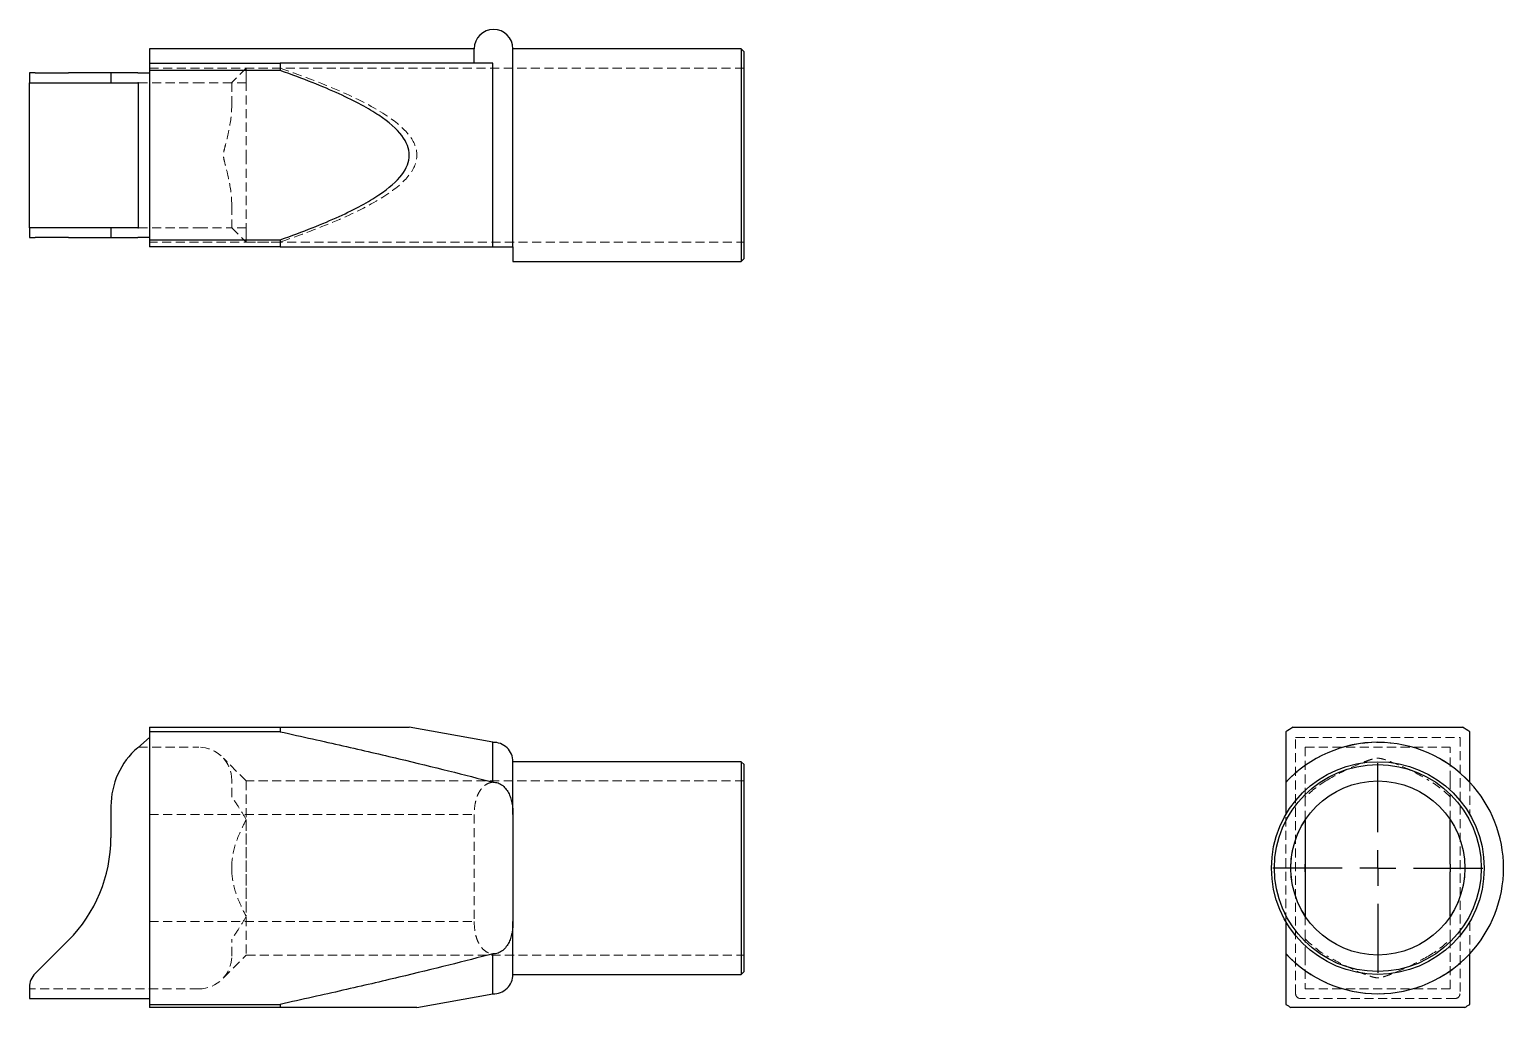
# Model space of a CAD drawing. Header units: millimetres. Extents: x 33 to 239, y 37 to 174.
import ezdxf

# ---------------------------------------------------------------- set-up
doc = ezdxf.new("R2010")
doc.units = ezdxf.units.MM
doc.linetypes.add('HIDDEN', pattern=[1.905, 1.27, -0.635])
doc.layers.add('10', color=7, linetype='Continuous')

# ---------------------------------------------------------------- blocks, each defined once
blk = doc.blocks.new('SW_CENTERMARKSYMBOL_0')
at = {"layer": '10', "color": 0}
for p, q in [((0, 5), (0, 14.68)), ((0, 0), (0, 2.5)), ((-5, 0), (-14.68, 0)), ((0, 0), (-2.5, 0)), ((0, 0), (0, -2.5)), ((0, 0), (2.5, 0)), ((5, 0), (14.68, 0)), ((0, -5), (0, -14.68))]:
    blk.add_line(p, q, dxfattribs=at)

msp = doc.modelspace()

# ---------------------------------------------------------------- linework, layer by layer
at = {"color": 7, "linetype": 'Continuous', "lineweight": 25}
for p, q in [((95.23, 171.53), (49.8, 171.53)), ((49.8, 171.53), (49.8, 169.5)), ((95.23, 169.5), (95.23, 171.53)), ((132.59, 171.53), (100.64, 171.53)), ((100.64, 143.8), (100.64, 171.53)), ((133, 171.12), (132.59, 171.53)), ((132.59, 171.53), (132.59, 141.77)), ((49.8, 169.5), (68.07, 169.5)), ((49.8, 169.5), (49.8, 168.49)), ((68.07, 169.5), (68.07, 168.49)), ((97.84, 143.8), (97.84, 169.5)), ((133, 142.17), (133, 171.12)), ((33, 168.15), (33, 166.79)), ((33.79, 168.15), (33, 168.15)), ((33.79, 168.15), (38.45, 168.15)), ((44.39, 168.15), (38.45, 168.15)), ((44.39, 168.15), (44.39, 166.79)), ((48.14, 168.15), (44.39, 168.15)), ((48.14, 168.15), (49.8, 168.15)), ((68.07, 168.49), (49.8, 168.49)), ((49.8, 168.49), (49.8, 144.8)), ((33, 166.79), (33.79, 166.79)), ((33, 146.5), (33, 166.79)), ((33.79, 166.79), (38.45, 166.79)), ((38.45, 166.79), (44.39, 166.79)), ((44.39, 166.79), (48.14, 166.79)), ((48.24, 166.79), (48.14, 166.79)), ((48.24, 146.5), (48.24, 166.79)), ((33, 146.5), (33, 145.15)), ((33.79, 146.5), (33, 146.5)), ((38.45, 146.5), (33.79, 146.5)), ((44.39, 146.5), (38.45, 146.5)), ((44.39, 146.5), (44.39, 145.15)), ((48.14, 146.5), (44.39, 146.5)), ((48.14, 146.5), (48.24, 146.5)), ((33, 145.15), (33.79, 145.15)), ((38.45, 145.15), (33.79, 145.15)), ((38.45, 145.15), (44.39, 145.15)), ((44.39, 145.15), (48.14, 145.15)), ((49.8, 145.15), (48.14, 145.15)), ((49.8, 144.8), (68.07, 144.8)), ((49.8, 144.8), (49.8, 143.8)), ((68.07, 144.8), (68.07, 143.8)), ((68.07, 143.8), (49.8, 143.8)), ((100.64, 143.8), (100.64, 141.77)), ((100.64, 141.77), (132.59, 141.77)), ((132.59, 141.77), (133, 142.17)), ((49.8, 76.62), (68.07, 76.62)), ((49.8, 76.62), (49.8, 75.97)), ((68.07, 76.62), (68.07, 75.97)), ((97.84, 74.49), (86.13, 76.62)), ((49.8, 75.17), (48.14, 73.73)), ((68.07, 75.97), (49.8, 75.97)), ((49.8, 75.97), (49.8, 37.83)), ((97.84, 68.91), (97.84, 74.49)), ((132.59, 71.78), (100.64, 71.78)), ((100.64, 64.4), (100.64, 71.78)), ((133, 71.38), (132.59, 71.78)), ((132.59, 71.78), (132.59, 42.02)), ((133, 42.43), (133, 71.38)), ((44.39, 65.54), (44.39, 61.14)), ((100.64, 64.4), (100.64, 49.4)), ((211.5, 56.38), (211.5, 57.43)), ((231.79, 57.43), (231.79, 56.38)), ((100.64, 42.02), (100.64, 49.4)), ((38.45, 46.79), (33.79, 42.14)), ((97.84, 39.32), (97.84, 44.9)), ((100.64, 42.02), (132.59, 42.02)), ((132.59, 42.02), (133, 42.43)), ((33, 40.23), (33, 39.32)), ((33, 39.32), (33, 38.64)), ((87.2, 37.38), (97.84, 39.32)), ((33, 38.64), (49.8, 38.64)), ((49.8, 37.83), (68.07, 37.83)), ((49.8, 37.83), (49.8, 37.38)), ((68.07, 37.38), (49.8, 37.38)), ((68.07, 37.83), (68.07, 37.38))]:
    msp.add_line(p, q, dxfattribs=at)
at = {"color": 7, "linetype": 'HIDDEN', "lineweight": 18}
for p, q in [((49.8, 168.81), (68.07, 168.81)), ((63.32, 168.83), (61.3, 166.81)), ((63.32, 166.79), (63.32, 168.83)), ((63.33, 168.82), (63.32, 168.83)), ((63.33, 168.82), (63.33, 156.65)), ((133, 168.82), (63.33, 168.82)), ((48.24, 166.79), (56.7, 166.79)), ((61.3, 166.79), (56.7, 166.79)), ((61.3, 166.79), (61.3, 166.81)), ((61.3, 166.79), (61.3, 163.73)), ((63.33, 156.65), (63.33, 144.47)), ((61.3, 149.56), (61.3, 146.5)), ((48.24, 146.5), (56.7, 146.5)), ((56.7, 146.5), (61.3, 146.5)), ((61.3, 146.49), (61.3, 146.5)), ((61.3, 146.49), (63.32, 144.47)), ((63.32, 146.5), (63.32, 144.47)), ((68.07, 144.49), (49.8, 144.49)), ((63.32, 144.47), (63.33, 144.47)), ((63.33, 144.47), (133, 144.47)), ((210.15, 75.17), (233.15, 75.17)), ((210.15, 39.32), (210.15, 75.17)), ((233.15, 75.17), (233.15, 39.32)), ((48.24, 73.81), (56.7, 73.81)), ((63.33, 69.08), (60.14, 72.27)), ((211.5, 73.81), (231.79, 73.81)), ((211.5, 73.81), (211.5, 69.21)), ((231.79, 69.21), (231.79, 73.81)), ((61.3, 66.84), (61.3, 69.21)), ((63.33, 69.08), (63.33, 44.73)), ((133, 69.08), (63.33, 69.08)), ((211.5, 66.84), (211.5, 69.21)), ((231.79, 69.21), (231.79, 66.84)), ((49.8, 64.4), (95.23, 64.4)), ((95.23, 64.4), (95.23, 49.4)), ((100.64, 64.4), (100.64, 49.39)), ((208.8, 49.4), (208.8, 64.4)), ((63.32, 63.65), (63.32, 50.16)), ((61.3, 56.38), (61.3, 57.43)), ((49.8, 49.4), (95.23, 49.4)), ((61.3, 44.59), (61.3, 46.96)), ((211.5, 44.59), (211.5, 46.96)), ((231.79, 46.96), (231.79, 44.59)), ((60.14, 41.54), (63.33, 44.73)), ((63.33, 44.73), (133, 44.73)), ((211.5, 44.59), (211.5, 39.99)), ((231.79, 39.99), (231.79, 44.59)), ((56.7, 39.99), (33, 39.99)), ((231.79, 39.99), (211.5, 39.99)), ((232.47, 38.64), (210.82, 38.64))]:
    msp.add_line(p, q, dxfattribs=at)
at = {"color": 7, "linetype": 'Continuous', "lineweight": 25}
for radius in [14.88, 14.47, 12.18]:
    msp.add_circle((221.65, 56.9), radius, dxfattribs=at)
for centre, radius, start, end in [((97.93, 171.53), 2.71, 0, 180), ((221.65, 56.9), 23, 121.0003, 123.9745), ((221.65, 56.9), 23, 56.0255, 58.9997), ((97.93, 71.78), 2.71, 0, 92.0576), ((221.65, 56.9), 17.59, 42.9532, 136.9888), ((55.21, 65.54), 10.82, 130.7913, 180), ((221.65, 56.9), 17.59, 0, 42.9532), ((24.1, 61.14), 20.29, 314.9947, 0), ((221.65, 56.9), 10.16, 177.0429, 182.9571), ((221.65, 56.9), 10.16, 357.0429, 2.9571), ((221.65, 56.9), 17.59, 317.0344, 0), ((221.65, 56.9), 17.59, 223.0096, 317.0344), ((35.71, 40.23), 2.71, 134.9947, 180), ((97.93, 42.02), 2.71, 267.9424, 0), ((221.65, 56.9), 23, 236.0255, 238.0725), ((221.65, 56.9), 23, 301.9275, 303.9745)]:
    msp.add_arc(centre, radius, start, end, dxfattribs=at)
at = {"color": 7, "linetype": 'HIDDEN', "lineweight": 18}
for centre, radius, start, end in [((221.65, 56.9), 17.58, 43.043, 136.957), ((56.7, 69.21), 4.6, 0, 90), ((221.65, 56.9), 14.2, 119.9264, 135.5847), ((221.65, 56.9), 14.2, 44.4153, 60.0736), ((221.65, 56.9), 12.18, 146.3948, 213.6052), ((221.65, 56.9), 12.18, 326.3948, 33.6052), ((221.65, 56.9), 14.2, 224.4153, 240.0736), ((221.65, 56.9), 14.2, 299.9264, 315.5847), ((56.7, 44.59), 4.6, 270, 0), ((221.65, 56.9), 17.58, 223.043, 316.957), ((210.82, 39.32), 0.676, 180, 270), ((232.47, 39.32), 0.676, 270, 0)]:
    msp.add_arc(centre, radius, start, end, dxfattribs=at)
at = {"color": 7, "linetype": 'Continuous', "lineweight": 25}
for points, knots in [([(97.84, 169.5), (93.99, 169.5), (89.66, 169.5), (82.29, 169.5), (79.68, 169.5), (74.14, 169.5), (71.2, 169.5), (68.07, 169.5)], [0, 0, 0, 0, 0.5, 0.5, 0.75, 0.75, 1, 1, 1, 1]), ([(68.07, 144.8), (71.33, 145.95), (74.05, 147.04), (78.6, 149.11), (80.44, 150.11), (83.33, 152.04), (84.38, 152.98), (85.79, 154.82), (86.13, 155.74), (86.13, 157.56), (85.79, 158.47), (84.38, 160.32), (83.33, 161.26), (80.44, 163.19), (78.6, 164.18), (74.05, 166.26), (71.33, 167.34), (68.07, 168.49)], [0, 0, 0, 0, 0.125, 0.125, 0.25, 0.25, 0.375, 0.375, 0.5, 0.5, 0.625, 0.625, 0.75, 0.75, 0.875, 0.875, 1, 1, 1, 1]), ([(68.07, 143.8), (71.17, 143.8), (74.09, 143.8), (79.61, 143.8), (82.22, 143.8), (89.6, 143.8), (93.95, 143.8), (97.84, 143.8)], [0, 0, 0, 0, 0.25, 0.25, 0.5, 0.5, 1, 1, 1, 1]), ([(97.84, 143.8), (98.09, 143.8), (98.33, 143.8), (98.68, 143.8), (98.79, 143.8), (99.01, 143.8), (99.11, 143.8), (99.4, 143.8), (99.57, 143.8), (99.86, 143.8), (99.99, 143.8), (100.2, 143.8), (100.28, 143.8), (100.43, 143.8), (100.48, 143.8), (100.61, 143.8), (100.64, 143.8), (100.64, 143.8)], [0, 0, 0, 0, 0.125, 0.125, 0.1875, 0.1875, 0.25, 0.25, 0.375, 0.375, 0.5, 0.5, 0.625, 0.625, 0.75, 0.75, 1, 1, 1, 1]), ([(68.07, 76.62), (71.33, 76.62), (74.05, 76.62), (78.6, 76.62), (80.44, 76.62), (83.33, 76.62), (84.38, 76.62), (85.79, 76.62), (86.13, 76.62), (86.13, 76.62)], [0, 0, 0, 0, 0.25, 0.25, 0.5, 0.5, 0.75, 0.75, 1, 1, 1, 1]), ([(209.8, 76.62), (210.95, 76.62), (212.04, 76.62), (214.11, 76.62), (215.11, 76.62), (217.04, 76.62), (217.98, 76.62), (219.82, 76.62), (220.74, 76.62), (222.56, 76.62), (223.47, 76.62), (225.32, 76.62), (226.26, 76.62), (228.19, 76.62), (229.18, 76.62), (231.26, 76.62), (232.34, 76.62), (233.49, 76.62)], [0, 0, 0, 0, 0.125, 0.125, 0.25, 0.25, 0.375, 0.375, 0.5, 0.5, 0.625, 0.625, 0.75, 0.75, 0.875, 0.875, 1, 1, 1, 1]), ([(68.07, 75.97), (71.17, 75.29), (74.09, 74.64), (79.61, 73.39), (82.22, 72.78), (89.6, 71.03), (93.95, 69.94), (97.84, 68.91)], [0, 0, 0, 0, 0.25, 0.25, 0.5, 0.5, 1, 1, 1, 1]), ([(208.8, 75.97), (208.8, 75.29), (208.8, 74.64), (208.8, 73.39), (208.8, 72.78), (208.8, 71.03), (208.8, 69.94), (208.8, 68.91)], [0, 0, 0, 0, 0.25, 0.25, 0.5, 0.5, 1, 1, 1, 1]), ([(234.5, 68.91), (234.5, 69.93), (234.5, 71.01), (234.5, 72.76), (234.5, 73.37), (234.5, 74.63), (234.5, 75.29), (234.5, 75.97)], [0, 0, 0, 0, 0.5, 0.5, 0.75, 0.75, 1, 1, 1, 1]), ([(97.84, 68.91), (98.09, 68.92), (98.33, 68.88), (98.68, 68.76), (98.79, 68.7), (99.01, 68.58), (99.11, 68.51), (99.4, 68.28), (99.57, 68.1), (99.86, 67.7), (99.99, 67.49), (100.2, 67.05), (100.28, 66.82), (100.43, 66.34), (100.48, 66.11), (100.61, 65.38), (100.64, 64.9), (100.64, 64.4)], [0, 0, 0, 0, 0.125, 0.125, 0.1875, 0.1875, 0.25, 0.25, 0.375, 0.375, 0.5, 0.5, 0.625, 0.625, 0.75, 0.75, 1, 1, 1, 1]), ([(208.8, 68.89), (208.8, 68.88), (208.8, 68.85), (208.8, 68.49), (208.8, 67.93), (208.8, 67.27), (208.8, 66.5), (208.8, 65.54), (208.8, 64.79), (208.8, 64.4)], [0, 0, 0, 0, 0.100483, 0.217985, 0.37696, 0.491872, 0.609917, 0.802503, 1, 1, 1, 1]), ([(211.5, 63.65), (211.5, 63.03), (211.5, 62.45), (211.5, 61.35), (211.5, 60.83), (211.5, 59.31), (211.5, 58.36), (211.5, 57.43)], [0, 0, 0, 0, 0.25, 0.25, 0.5, 0.5, 1, 1, 1, 1]), ([(231.79, 57.43), (231.79, 58.36), (231.79, 59.31), (231.79, 60.83), (231.79, 61.35), (231.79, 62.45), (231.79, 63.03), (231.79, 63.65)], [0, 0, 0, 0, 0.5, 0.5, 0.75, 0.75, 1, 1, 1, 1]), ([(211.5, 56.38), (211.5, 55.44), (211.5, 54.5), (211.5, 52.98), (211.5, 52.46), (211.5, 51.35), (211.5, 50.78), (211.5, 50.16)], [0, 0, 0, 0, 0.5, 0.5, 0.75, 0.75, 1, 1, 1, 1]), ([(231.79, 50.16), (231.79, 50.78), (231.79, 51.35), (231.79, 52.46), (231.79, 52.98), (231.79, 54.5), (231.79, 55.44), (231.79, 56.38)], [0, 0, 0, 0, 0.25, 0.25, 0.5, 0.5, 1, 1, 1, 1]), ([(100.64, 49.4), (100.64, 48.91), (100.61, 48.42), (100.48, 47.7), (100.43, 47.46), (100.28, 46.99), (100.2, 46.76), (99.99, 46.31), (99.86, 46.1), (99.57, 45.7), (99.4, 45.52), (99.01, 45.21), (98.8, 45.09), (98.33, 44.92), (98.09, 44.89), (97.84, 44.9)], [0, 0, 0, 0, 0.25, 0.25, 0.375, 0.375, 0.5, 0.5, 0.625, 0.625, 0.75, 0.75, 0.875, 0.875, 1, 1, 1, 1]), ([(208.8, 49.4), (208.8, 49.02), (208.8, 48.25), (208.8, 47.12), (208.8, 46.26), (208.8, 45.69), (208.8, 45.3), (208.8, 44.97), (208.8, 44.93), (208.8, 44.92)], [0, 0, 0, 0, 0.19748, 0.39921, 0.596099, 0.678586, 0.763145, 0.887335, 1, 1, 1, 1]), ([(97.84, 44.9), (93.96, 43.87), (89.61, 42.78), (82.23, 41.03), (79.62, 40.42), (74.09, 39.16), (71.17, 38.51), (68.07, 37.83)], [0, 0, 0, 0, 0.5, 0.5, 0.75, 0.75, 1, 1, 1, 1]), ([(208.8, 44.9), (208.8, 43.87), (208.8, 42.78), (208.8, 41.03), (208.8, 40.42), (208.8, 39.16), (208.8, 38.51), (208.8, 37.83)], [0, 0, 0, 0, 0.5, 0.5, 0.75, 0.75, 1, 1, 1, 1]), ([(234.5, 37.83), (234.5, 38.52), (234.5, 39.17), (234.5, 40.44), (234.5, 41.04), (234.5, 42.79), (234.5, 43.88), (234.5, 44.9)], [0, 0, 0, 0, 0.25, 0.25, 0.5, 0.5, 1, 1, 1, 1]), ([(87.2, 37.38), (87.2, 37.38), (86.84, 37.38), (85.36, 37.38), (84.24, 37.38), (81.19, 37.38), (79.25, 37.38), (74.43, 37.38), (71.54, 37.38), (68.07, 37.38)], [0, 0, 0, 0, 0.25, 0.25, 0.5, 0.5, 0.75, 0.75, 1, 1, 1, 1]), ([(233.81, 37.38), (232.62, 37.38), (231.5, 37.38), (229.36, 37.38), (228.34, 37.38), (226.36, 37.38), (225.4, 37.38), (223.51, 37.38), (222.58, 37.38), (220.72, 37.38), (219.79, 37.38), (217.9, 37.38), (216.94, 37.38), (214.96, 37.38), (213.94, 37.38), (211.8, 37.38), (210.68, 37.38), (209.49, 37.38)], [0, 0, 0, 0, 0.125, 0.125, 0.25, 0.25, 0.375, 0.375, 0.5, 0.5, 0.625, 0.625, 0.75, 0.75, 0.875, 0.875, 1, 1, 1, 1])]:
    msp.add_open_spline(points, degree=3, knots=knots, dxfattribs=at)
at = {"color": 7, "linetype": 'HIDDEN', "lineweight": 18}
for points, knots in [([(68.07, 168.81), (71.54, 167.62), (74.43, 166.5), (79.25, 164.36), (81.19, 163.34), (84.24, 161.36), (85.36, 160.4), (86.84, 158.51), (87.2, 157.58), (87.2, 155.72), (86.84, 154.79), (85.36, 152.9), (84.24, 151.94), (81.19, 149.96), (79.25, 148.94), (74.43, 146.8), (71.54, 145.68), (68.07, 144.49)], [0, 0, 0, 0, 0.125, 0.125, 0.25, 0.25, 0.375, 0.375, 0.5, 0.5, 0.625, 0.625, 0.75, 0.75, 0.875, 0.875, 1, 1, 1, 1]), ([(63.32, 166.79), (63.06, 166.79), (62.77, 166.79), (62.1, 166.79), (61.72, 166.79), (61.3, 166.79)], [0, 0, 0, 0, 0.5, 0.5, 1, 1, 1, 1]), ([(61.3, 149.56), (61.3, 150.71), (61.16, 151.85), (60.82, 153.61), (60.68, 154.19), (60.45, 155.09), (60.37, 155.39), (60.26, 155.85), (60.22, 156), (60.16, 156.32), (60.14, 156.48), (60.14, 156.82), (60.16, 156.98), (60.22, 157.29), (60.26, 157.44), (60.37, 157.9), (60.45, 158.2), (60.68, 159.09), (60.82, 159.68), (61.16, 161.44), (61.3, 162.59), (61.3, 163.73)], [0, 0, 0, 0, 0.25, 0.25, 0.375, 0.375, 0.4375, 0.4375, 0.46875, 0.46875, 0.5, 0.5, 0.53125, 0.53125, 0.5625, 0.5625, 0.625, 0.625, 0.75, 0.75, 1, 1, 1, 1]), ([(63.32, 146.5), (63.06, 146.5), (62.77, 146.5), (62.1, 146.5), (61.72, 146.5), (61.3, 146.5)], [0, 0, 0, 0, 0.5, 0.5, 1, 1, 1, 1]), ([(60.79, 71.28), (60.77, 71.35), (60.63, 71.65), (60.42, 71.94), (60.19, 72.22), (60.16, 72.25), (60.14, 72.27)], [0, 0, 0, 0, 0.141973, 0.67015, 0.833279, 1, 1, 1, 1]), ([(214.56, 69.21), (215.71, 69.87), (216.85, 70.48), (218.61, 71.29), (219.19, 71.54), (220.09, 71.88), (220.39, 71.99), (220.85, 72.13), (221, 72.17), (221.32, 72.24), (221.48, 72.27), (221.82, 72.27), (221.98, 72.24), (222.29, 72.17), (222.44, 72.13), (222.9, 71.99), (223.2, 71.88), (224.09, 71.54), (224.68, 71.29), (226.44, 70.48), (227.59, 69.87), (228.73, 69.21)], [0, 0, 0, 0, 0.25, 0.25, 0.375, 0.375, 0.4375, 0.4375, 0.46875, 0.46875, 0.5, 0.5, 0.53125, 0.53125, 0.5625, 0.5625, 0.625, 0.625, 0.75, 0.75, 1, 1, 1, 1]), ([(97.84, 68.91), (97.6, 68.89), (97.37, 68.83), (96.93, 68.64), (96.73, 68.5), (96.37, 68.18), (96.22, 68), (95.95, 67.61), (95.83, 67.4), (95.64, 66.97), (95.56, 66.75), (95.43, 66.29), (95.38, 66.06), (95.26, 65.35), (95.23, 64.88), (95.23, 64.4)], [0, 0, 0, 0, 0.125, 0.125, 0.25, 0.25, 0.375, 0.375, 0.5, 0.5, 0.625, 0.625, 0.75, 0.75, 1, 1, 1, 1]), ([(234.5, 68.91), (234.5, 68.89), (234.5, 68.83), (234.5, 68.64), (234.5, 68.5), (234.5, 68.18), (234.5, 68), (234.5, 67.61), (234.5, 67.4), (234.5, 66.97), (234.5, 66.75), (234.5, 66.29), (234.5, 66.06), (234.5, 65.35), (234.5, 64.88), (234.5, 64.4)], [0, 0, 0, 0, 0.125, 0.125, 0.25, 0.25, 0.375, 0.375, 0.5, 0.5, 0.625, 0.625, 0.75, 0.75, 1, 1, 1, 1]), ([(63.32, 63.65), (63.06, 64.12), (62.77, 64.62), (62.1, 65.68), (61.72, 66.24), (61.3, 66.84)], [0, 0, 0, 0, 0.5, 0.5, 1, 1, 1, 1]), ([(211.5, 63.65), (211.5, 64.12), (211.5, 64.62), (211.5, 65.68), (211.5, 66.24), (211.5, 66.84)], [0, 0, 0, 0, 0.5, 0.5, 1, 1, 1, 1]), ([(231.79, 63.65), (231.79, 64.12), (231.79, 64.62), (231.79, 65.68), (231.79, 66.24), (231.79, 66.84)], [0, 0, 0, 0, 0.5, 0.5, 1, 1, 1, 1]), ([(63.32, 63.65), (62.98, 63.03), (62.7, 62.45), (62.21, 61.35), (62.01, 60.83), (61.53, 59.31), (61.35, 58.36), (61.3, 57.43)], [0, 0, 0, 0, 0.25, 0.25, 0.5, 0.5, 1, 1, 1, 1]), ([(61.3, 56.38), (61.35, 55.44), (61.53, 54.5), (62.01, 52.98), (62.21, 52.46), (62.7, 51.35), (62.98, 50.78), (63.32, 50.16)], [0, 0, 0, 0, 0.5, 0.5, 0.75, 0.75, 1, 1, 1, 1]), ([(63.32, 50.16), (63.06, 49.69), (62.77, 49.19), (62.1, 48.13), (61.72, 47.57), (61.3, 46.96)], [0, 0, 0, 0, 0.5, 0.5, 1, 1, 1, 1]), ([(211.5, 50.16), (211.5, 49.69), (211.5, 49.19), (211.5, 48.13), (211.5, 47.57), (211.5, 46.96)], [0, 0, 0, 0, 0.5, 0.5, 1, 1, 1, 1]), ([(231.79, 50.16), (231.79, 49.69), (231.79, 49.19), (231.79, 48.13), (231.79, 47.57), (231.79, 46.96)], [0, 0, 0, 0, 0.5, 0.5, 1, 1, 1, 1]), ([(95.23, 49.4), (95.23, 48.93), (95.26, 48.45), (95.38, 47.76), (95.43, 47.53), (95.56, 47.07), (95.64, 46.84), (95.83, 46.41), (95.95, 46.2), (96.22, 45.8), (96.37, 45.62), (96.73, 45.31), (96.93, 45.17), (97.25, 45.02), (97.37, 44.98), (97.6, 44.92), (97.72, 44.91), (97.84, 44.9)], [0, 0, 0, 0, 0.25, 0.25, 0.375, 0.375, 0.5, 0.5, 0.625, 0.625, 0.75, 0.75, 0.875, 0.875, 0.9375, 0.9375, 1, 1, 1, 1]), ([(234.5, 49.4), (234.5, 48.93), (234.5, 48.45), (234.5, 47.76), (234.5, 47.53), (234.5, 47.07), (234.5, 46.84), (234.5, 46.41), (234.5, 46.2), (234.5, 45.8), (234.5, 45.62), (234.5, 45.31), (234.5, 45.17), (234.5, 45.02), (234.5, 44.98), (234.5, 44.92), (234.5, 44.91), (234.5, 44.9)], [0, 0, 0, 0, 0.25, 0.25, 0.375, 0.375, 0.5, 0.5, 0.625, 0.625, 0.75, 0.75, 0.875, 0.875, 0.9375, 0.9375, 1, 1, 1, 1]), ([(228.73, 44.59), (227.59, 43.93), (226.45, 43.33), (224.7, 42.53), (224.11, 42.28), (223.22, 41.94), (222.92, 41.83), (222.46, 41.68), (222.31, 41.64), (222, 41.57), (221.84, 41.54), (221.5, 41.53), (221.34, 41.56), (221.03, 41.63), (220.87, 41.67), (220.41, 41.81), (220.11, 41.92), (219.22, 42.26), (218.63, 42.51), (217.45, 43.05), (216.86, 43.34), (215.71, 43.95), (215.13, 44.26), (214.56, 44.59)], [0, 0, 0, 0, 0.25, 0.25, 0.375, 0.375, 0.4375, 0.4375, 0.46875, 0.46875, 0.5, 0.5, 0.53125, 0.53125, 0.5625, 0.5625, 0.625, 0.625, 0.75, 0.75, 0.875, 0.875, 1, 1, 1, 1])]:
    msp.add_open_spline(points, degree=3, knots=knots, dxfattribs=at)

# ---------------------------------------------------------------- block references
at = {"layer": '10'}
msp.add_blockref('SW_CENTERMARKSYMBOL_0', (221.65, 56.9), dxfattribs=at)

doc.saveas('drawing.dxf')
